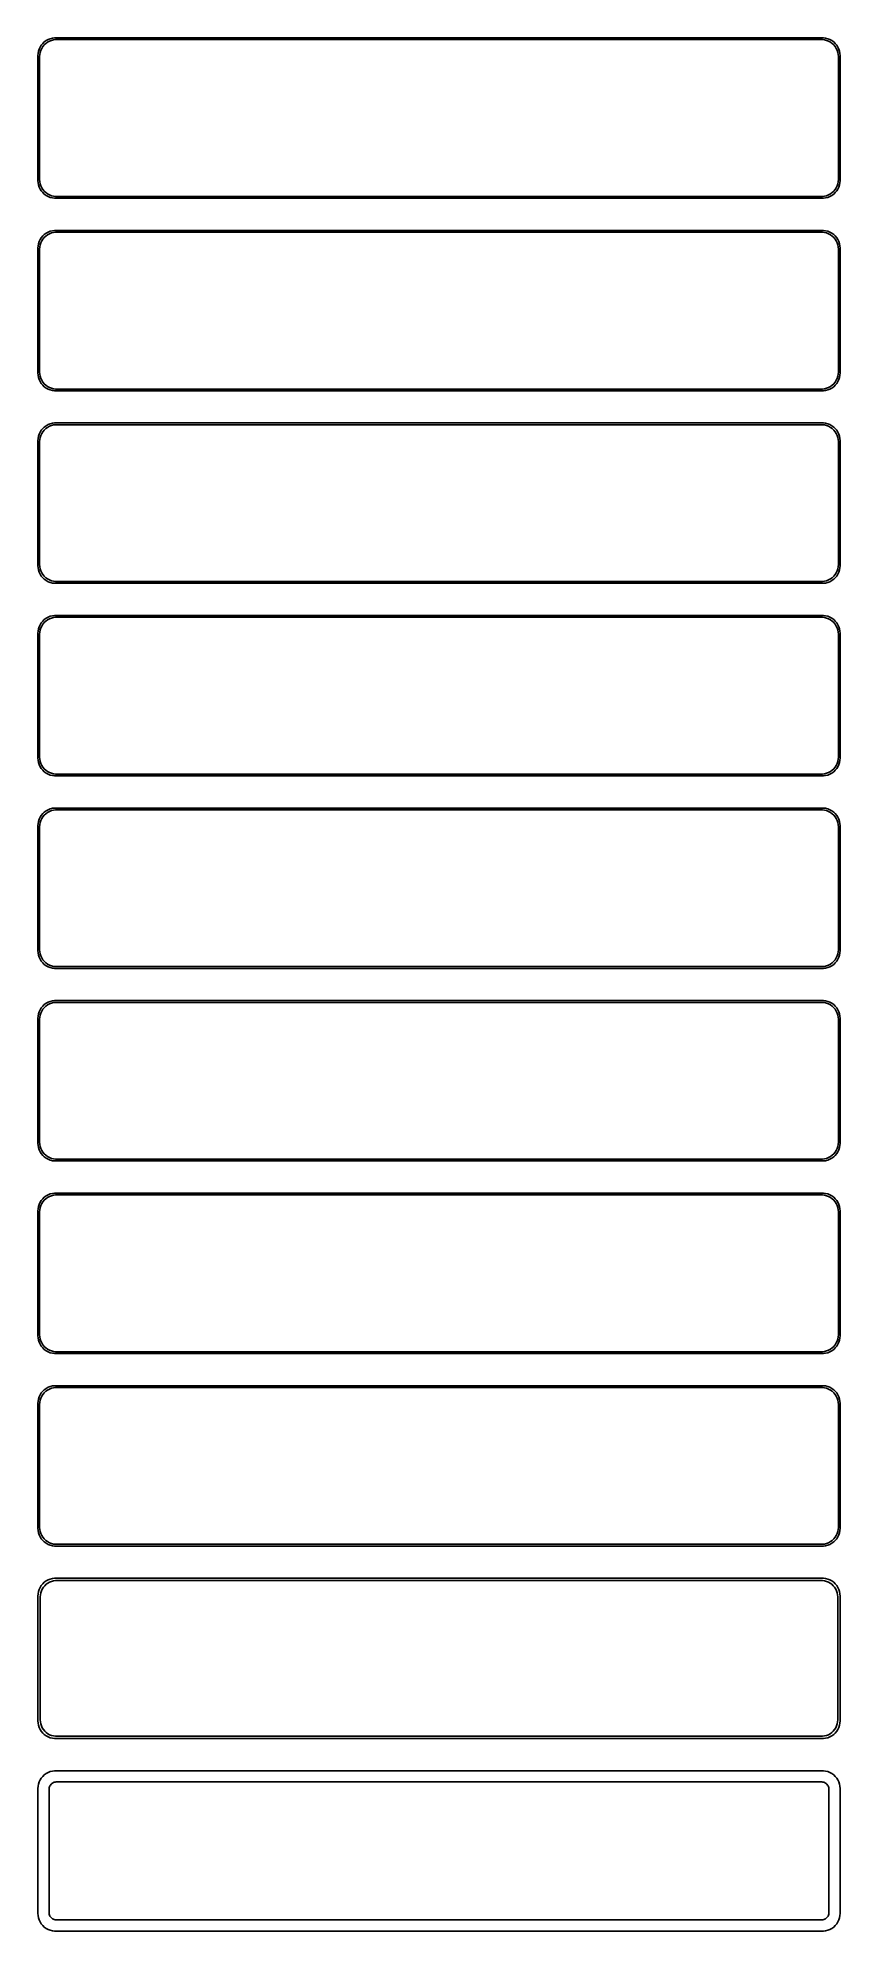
# Model space of a CAD drawing. Header units: metres. Extents: x -112 to 112, y 518 to 1048.
import ezdxf

# ---------------------------------------------------------------- set-up
doc = ezdxf.new("R2010")
doc.units = ezdxf.units.M

msp = doc.modelspace()

# ---------------------------------------------------------------- linework, layer by layer
for p, q in [((-111.545, 1046.44), (-111.882, 1045.91)), ((-111.145, 1046.92), (-111.545, 1046.44)), ((-111.412, 1045.54), (-111.093, 1046.04)), ((-110.687, 1047.35), (-111.145, 1046.92)), ((-111.093, 1046.04), (-110.713, 1046.5)), ((-110.713, 1046.5), (-110.278, 1046.91)), ((-110.179, 1047.72), (-110.687, 1047.35)), ((-110.278, 1046.91), (-109.795, 1047.26)), ((-109.629, 1048.02), (-110.179, 1047.72)), ((-109.795, 1047.26), (-109.272, 1047.55)), ((-109.045, 1048.26), (-109.629, 1048.02)), ((-109.272, 1047.55), (-108.718, 1047.77)), ((-108.437, 1048.41), (-109.045, 1048.26)), ((-108.718, 1047.77), (-108.14, 1047.92)), ((-107.814, 1048.49), (-108.437, 1048.41)), ((-108.14, 1047.92), (-107.548, 1047.99)), ((107.814, 1048.49), (-107.814, 1048.49)), ((-107.548, 1047.99), (107.548, 1047.99)), ((107.548, 1047.99), (108.14, 1047.92)), ((108.437, 1048.41), (107.814, 1048.49)), ((108.14, 1047.92), (108.718, 1047.77)), ((109.045, 1048.26), (108.437, 1048.41)), ((108.718, 1047.77), (109.272, 1047.55)), ((109.629, 1048.02), (109.045, 1048.26)), ((109.272, 1047.55), (109.795, 1047.26)), ((110.179, 1047.72), (109.629, 1048.02)), ((109.795, 1047.26), (110.278, 1046.91)), ((110.687, 1047.35), (110.179, 1047.72)), ((110.278, 1046.91), (110.713, 1046.5)), ((111.145, 1046.92), (110.687, 1047.35)), ((110.713, 1046.5), (111.093, 1046.04)), ((111.093, 1046.04), (111.412, 1045.54)), ((111.545, 1046.44), (111.145, 1046.92)), ((111.882, 1045.91), (111.545, 1046.44)), ((-112.461, 1044.13), (-112.5, 1043.5)), ((-112.5, 1043.5), (-112.5, 1008.5)), ((-112.343, 1044.74), (-112.461, 1044.13)), ((-112.149, 1045.34), (-112.343, 1044.74)), ((-111.882, 1045.91), (-112.149, 1045.34)), ((-112, 1043.25), (-111.963, 1043.85)), ((-112, 1008.75), (-112, 1043.25)), ((-111.963, 1043.85), (-111.851, 1044.43)), ((-111.851, 1044.43), (-111.666, 1045)), ((-111.666, 1045), (-111.412, 1045.54)), ((111.412, 1045.54), (111.666, 1045)), ((111.666, 1045), (111.851, 1044.43)), ((111.851, 1044.43), (111.963, 1043.85)), ((112.149, 1045.34), (111.882, 1045.91)), ((111.963, 1043.85), (112, 1043.25)), ((112, 1043.25), (112, 1008.75)), ((112.343, 1044.74), (112.149, 1045.34)), ((112.461, 1044.13), (112.343, 1044.74)), ((112.5, 1043.5), (112.461, 1044.13)), ((112.5, 1008.5), (112.5, 1043.5)), ((-112.5, 1008.5), (-112.461, 1007.87)), ((-112.461, 1007.87), (-112.343, 1007.26)), ((-112.343, 1007.26), (-112.149, 1006.66)), ((-112.149, 1006.66), (-111.882, 1006.09)), ((-111.963, 1008.15), (-112, 1008.75)), ((-111.851, 1007.57), (-111.963, 1008.15)), ((-111.882, 1006.09), (-111.545, 1005.56)), ((-111.666, 1007), (-111.851, 1007.57)), ((-111.412, 1006.46), (-111.666, 1007)), ((-111.545, 1005.56), (-111.145, 1005.08)), ((-111.093, 1005.96), (-111.412, 1006.46)), ((-111.145, 1005.08), (-110.687, 1004.65)), ((-110.713, 1005.5), (-111.093, 1005.96)), ((-110.278, 1005.09), (-110.713, 1005.5)), ((-110.687, 1004.65), (-110.179, 1004.28)), ((-109.795, 1004.74), (-110.278, 1005.09)), ((-110.179, 1004.28), (-109.629, 1003.98)), ((-109.272, 1004.45), (-109.795, 1004.74)), ((-109.629, 1003.98), (-109.045, 1003.74)), ((-108.718, 1004.23), (-109.272, 1004.45)), ((-109.045, 1003.74), (-108.437, 1003.59)), ((-108.14, 1004.08), (-108.718, 1004.23)), ((-108.437, 1003.59), (-107.814, 1003.51)), ((-107.548, 1004.01), (-108.14, 1004.08)), ((107.548, 1004.01), (-107.548, 1004.01)), ((108.14, 1004.08), (107.548, 1004.01)), ((107.814, 1003.51), (108.437, 1003.59)), ((108.718, 1004.23), (108.14, 1004.08)), ((108.437, 1003.59), (109.045, 1003.74)), ((109.272, 1004.45), (108.718, 1004.23)), ((109.045, 1003.74), (109.629, 1003.98)), ((109.795, 1004.74), (109.272, 1004.45)), ((109.629, 1003.98), (110.179, 1004.28)), ((110.278, 1005.09), (109.795, 1004.74)), ((110.179, 1004.28), (110.687, 1004.65)), ((110.713, 1005.5), (110.278, 1005.09)), ((110.687, 1004.65), (111.145, 1005.08)), ((111.093, 1005.96), (110.713, 1005.5)), ((111.412, 1006.46), (111.093, 1005.96)), ((111.145, 1005.08), (111.545, 1005.56)), ((111.666, 1007), (111.412, 1006.46)), ((111.545, 1005.56), (111.882, 1006.09)), ((111.851, 1007.57), (111.666, 1007)), ((111.963, 1008.15), (111.851, 1007.57)), ((111.882, 1006.09), (112.149, 1006.66)), ((112, 1008.75), (111.963, 1008.15)), ((112.149, 1006.66), (112.343, 1007.26)), ((112.343, 1007.26), (112.461, 1007.87)), ((112.461, 1007.87), (112.5, 1008.5)), ((-107.814, 1003.51), (107.814, 1003.51)), ((-110.687, 993.353), (-111.145, 992.923)), ((-110.179, 993.722), (-110.687, 993.353)), ((-110.278, 992.91), (-109.795, 993.261)), ((-109.629, 994.024), (-110.179, 993.722)), ((-109.795, 993.261), (-109.272, 993.548)), ((-109.045, 994.255), (-109.629, 994.024)), ((-109.272, 993.548), (-108.718, 993.768)), ((-108.437, 994.411), (-109.045, 994.255)), ((-108.718, 993.768), (-108.14, 993.916)), ((-107.814, 994.49), (-108.437, 994.411)), ((-108.14, 993.916), (-107.548, 993.991)), ((107.814, 994.49), (-107.814, 994.49)), ((-107.548, 993.991), (107.548, 993.991)), ((107.548, 993.991), (108.14, 993.916)), ((108.437, 994.411), (107.814, 994.49)), ((108.14, 993.916), (108.718, 993.768)), ((109.045, 994.255), (108.437, 994.411)), ((108.718, 993.768), (109.272, 993.548)), ((109.629, 994.024), (109.045, 994.255)), ((109.272, 993.548), (109.795, 993.261)), ((110.179, 993.722), (109.629, 994.024)), ((109.795, 993.261), (110.278, 992.91)), ((110.687, 993.353), (110.179, 993.722)), ((111.145, 992.923), (110.687, 993.353)), ((-112.461, 990.127), (-112.5, 989.5)), ((-112.5, 989.5), (-112.5, 954.5)), ((-112.343, 990.743), (-112.461, 990.127)), ((-112.149, 991.341), (-112.343, 990.743)), ((-111.882, 991.909), (-112.149, 991.341)), ((-112, 989.25), (-111.963, 989.845)), ((-112, 954.75), (-112, 989.25)), ((-111.963, 989.845), (-111.851, 990.431)), ((-111.545, 992.439), (-111.882, 991.909)), ((-111.851, 990.431), (-111.666, 990.999)), ((-111.666, 990.999), (-111.412, 991.538)), ((-111.145, 992.923), (-111.545, 992.439)), ((-111.412, 991.538), (-111.093, 992.042)), ((-111.093, 992.042), (-110.713, 992.502)), ((-110.713, 992.502), (-110.278, 992.91)), ((110.278, 992.91), (110.713, 992.502)), ((110.713, 992.502), (111.093, 992.042)), ((111.093, 992.042), (111.412, 991.538)), ((111.545, 992.439), (111.145, 992.923)), ((111.412, 991.538), (111.666, 990.999)), ((111.882, 991.909), (111.545, 992.439)), ((111.666, 990.999), (111.851, 990.431)), ((111.851, 990.431), (111.963, 989.845)), ((112.149, 991.341), (111.882, 991.909)), ((111.963, 989.845), (112, 989.25)), ((112, 989.25), (112, 954.75)), ((112.343, 990.743), (112.149, 991.341)), ((112.461, 990.127), (112.343, 990.743)), ((112.5, 989.5), (112.461, 990.127)), ((112.5, 954.5), (112.5, 989.5)), ((-112.5, 954.5), (-112.461, 953.873)), ((-112.461, 953.873), (-112.343, 953.257)), ((-112.343, 953.257), (-112.149, 952.659)), ((-112.149, 952.659), (-111.882, 952.091)), ((-111.963, 954.155), (-112, 954.75)), ((-111.851, 953.569), (-111.963, 954.155)), ((-111.882, 952.091), (-111.545, 951.561)), ((-111.666, 953.001), (-111.851, 953.569)), ((-111.412, 952.462), (-111.666, 953.001)), ((-111.545, 951.561), (-111.145, 951.077)), ((-111.093, 951.958), (-111.412, 952.462)), ((-111.145, 951.077), (-110.687, 950.647)), ((-110.713, 951.498), (-111.093, 951.958)), ((-110.278, 951.09), (-110.713, 951.498)), ((-110.687, 950.647), (-110.179, 950.278)), ((-109.795, 950.739), (-110.278, 951.09)), ((-109.272, 950.452), (-109.795, 950.739)), ((109.795, 950.739), (109.272, 950.452)), ((110.278, 951.09), (109.795, 950.739)), ((110.179, 950.278), (110.687, 950.647)), ((110.713, 951.498), (110.278, 951.09)), ((110.687, 950.647), (111.145, 951.077)), ((111.093, 951.958), (110.713, 951.498)), ((111.412, 952.462), (111.093, 951.958)), ((111.145, 951.077), (111.545, 951.561)), ((111.666, 953.001), (111.412, 952.462)), ((111.545, 951.561), (111.882, 952.091)), ((111.851, 953.569), (111.666, 953.001)), ((111.963, 954.155), (111.851, 953.569)), ((111.882, 952.091), (112.149, 952.659)), ((112, 954.75), (111.963, 954.155)), ((112.149, 952.659), (112.343, 953.257)), ((112.343, 953.257), (112.461, 953.873)), ((112.461, 953.873), (112.5, 954.5)), ((-110.179, 950.278), (-109.629, 949.976)), ((-109.629, 949.976), (-109.045, 949.745)), ((-108.718, 950.232), (-109.272, 950.452)), ((-109.045, 949.745), (-108.437, 949.589)), ((-108.14, 950.084), (-108.718, 950.232)), ((-108.437, 949.589), (-107.814, 949.51)), ((-107.548, 950.009), (-108.14, 950.084)), ((-107.814, 949.51), (107.814, 949.51)), ((107.548, 950.009), (-107.548, 950.009)), ((108.14, 950.084), (107.548, 950.009)), ((107.814, 949.51), (108.437, 949.589)), ((108.718, 950.232), (108.14, 950.084)), ((108.437, 949.589), (109.045, 949.745)), ((109.272, 950.452), (108.718, 950.232)), ((109.045, 949.745), (109.629, 949.976)), ((109.629, 949.976), (110.179, 950.278)), ((-109.629, 940.024), (-110.179, 939.722)), ((-109.045, 940.255), (-109.629, 940.024)), ((-108.437, 940.411), (-109.045, 940.255)), ((-108.718, 939.768), (-108.14, 939.916)), ((-107.814, 940.49), (-108.437, 940.411)), ((-108.14, 939.916), (-107.548, 939.991)), ((107.814, 940.49), (-107.814, 940.49)), ((-107.548, 939.991), (107.548, 939.991)), ((107.548, 939.991), (108.14, 939.916)), ((108.437, 940.411), (107.814, 940.49)), ((108.14, 939.916), (108.718, 939.768)), ((109.045, 940.255), (108.437, 940.411)), ((109.629, 940.024), (109.045, 940.255)), ((110.179, 939.722), (109.629, 940.024)), ((-112.461, 936.127), (-112.5, 935.5)), ((-112.5, 935.5), (-112.5, 900.5)), ((-112.343, 936.743), (-112.461, 936.127)), ((-112.149, 937.341), (-112.343, 936.743)), ((-111.882, 937.909), (-112.149, 937.341)), ((-112, 935.25), (-111.963, 935.845)), ((-112, 900.75), (-112, 935.25)), ((-111.963, 935.845), (-111.851, 936.431)), ((-111.545, 938.439), (-111.882, 937.909)), ((-111.851, 936.431), (-111.666, 936.999)), ((-111.666, 936.999), (-111.412, 937.538)), ((-111.145, 938.923), (-111.545, 938.439)), ((-111.412, 937.538), (-111.093, 938.042)), ((-110.687, 939.353), (-111.145, 938.923)), ((-111.093, 938.042), (-110.713, 938.502)), ((-110.713, 938.502), (-110.278, 938.91)), ((-110.179, 939.722), (-110.687, 939.353)), ((-110.278, 938.91), (-109.795, 939.261)), ((-109.795, 939.261), (-109.272, 939.548)), ((-109.272, 939.548), (-108.718, 939.768)), ((108.718, 939.768), (109.272, 939.548)), ((109.272, 939.548), (109.795, 939.261)), ((109.795, 939.261), (110.278, 938.91)), ((110.687, 939.353), (110.179, 939.722)), ((110.278, 938.91), (110.713, 938.502)), ((111.145, 938.923), (110.687, 939.353)), ((110.713, 938.502), (111.093, 938.042)), ((111.093, 938.042), (111.412, 937.538)), ((111.545, 938.439), (111.145, 938.923)), ((111.412, 937.538), (111.666, 936.999)), ((111.882, 937.909), (111.545, 938.439)), ((111.666, 936.999), (111.851, 936.431)), ((111.851, 936.431), (111.963, 935.845)), ((112.149, 937.341), (111.882, 937.909)), ((111.963, 935.845), (112, 935.25)), ((112, 935.25), (112, 900.75)), ((112.343, 936.743), (112.149, 937.341)), ((112.461, 936.127), (112.343, 936.743)), ((112.5, 935.5), (112.461, 936.127)), ((112.5, 900.5), (112.5, 935.5)), ((-112.5, 900.5), (-112.461, 899.873)), ((-112.461, 899.873), (-112.343, 899.257)), ((-112.343, 899.257), (-112.149, 898.659)), ((-112.149, 898.659), (-111.882, 898.091)), ((-111.963, 900.155), (-112, 900.75)), ((-111.851, 899.569), (-111.963, 900.155)), ((-111.882, 898.091), (-111.545, 897.561)), ((-111.666, 899.001), (-111.851, 899.569)), ((-111.412, 898.462), (-111.666, 899.001)), ((-111.545, 897.561), (-111.145, 897.077)), ((-111.093, 897.958), (-111.412, 898.462)), ((-110.713, 897.498), (-111.093, 897.958)), ((-110.278, 897.09), (-110.713, 897.498)), ((110.713, 897.498), (110.278, 897.09)), ((111.093, 897.958), (110.713, 897.498)), ((111.412, 898.462), (111.093, 897.958)), ((111.145, 897.077), (111.545, 897.561)), ((111.666, 899.001), (111.412, 898.462)), ((111.545, 897.561), (111.882, 898.091)), ((111.851, 899.569), (111.666, 899.001)), ((111.963, 900.155), (111.851, 899.569)), ((111.882, 898.091), (112.149, 898.659)), ((112, 900.75), (111.963, 900.155)), ((112.149, 898.659), (112.343, 899.257)), ((112.343, 899.257), (112.461, 899.873)), ((112.461, 899.873), (112.5, 900.5)), ((-111.145, 897.077), (-110.687, 896.647)), ((-110.687, 896.647), (-110.179, 896.278)), ((-109.795, 896.739), (-110.278, 897.09)), ((-110.179, 896.278), (-109.629, 895.976)), ((-109.272, 896.452), (-109.795, 896.739)), ((-109.629, 895.976), (-109.045, 895.745)), ((-108.718, 896.232), (-109.272, 896.452)), ((-109.045, 895.745), (-108.437, 895.589)), ((-108.14, 896.084), (-108.718, 896.232)), ((-108.437, 895.589), (-107.814, 895.51)), ((-107.548, 896.009), (-108.14, 896.084)), ((-107.814, 895.51), (107.814, 895.51)), ((107.548, 896.009), (-107.548, 896.009)), ((108.14, 896.084), (107.548, 896.009)), ((107.814, 895.51), (108.437, 895.589)), ((108.718, 896.232), (108.14, 896.084)), ((108.437, 895.589), (109.045, 895.745)), ((109.272, 896.452), (108.718, 896.232)), ((109.045, 895.745), (109.629, 895.976)), ((109.795, 896.739), (109.272, 896.452)), ((109.629, 895.976), (110.179, 896.278)), ((110.278, 897.09), (109.795, 896.739)), ((110.179, 896.278), (110.687, 896.647)), ((110.687, 896.647), (111.145, 897.077)), ((-112.461, 882.127), (-112.5, 881.5)), ((-112.5, 881.5), (-112.5, 846.5)), ((-112.343, 882.743), (-112.461, 882.127)), ((-112.149, 883.341), (-112.343, 882.743)), ((-111.882, 883.909), (-112.149, 883.341)), ((-112, 881.25), (-111.963, 881.845)), ((-111.963, 881.845), (-111.851, 882.431)), ((-111.545, 884.439), (-111.882, 883.909)), ((-111.851, 882.431), (-111.666, 882.999)), ((-111.666, 882.999), (-111.412, 883.538)), ((-111.145, 884.923), (-111.545, 884.439)), ((-111.412, 883.538), (-111.093, 884.042)), ((-110.687, 885.353), (-111.145, 884.923)), ((-111.093, 884.042), (-110.713, 884.502)), ((-110.713, 884.502), (-110.278, 884.91)), ((-110.179, 885.722), (-110.687, 885.353)), ((-110.278, 884.91), (-109.795, 885.261)), ((-109.629, 886.024), (-110.179, 885.722)), ((-109.795, 885.261), (-109.272, 885.548)), ((-109.045, 886.255), (-109.629, 886.024)), ((-109.272, 885.548), (-108.718, 885.768)), ((-108.437, 886.411), (-109.045, 886.255)), ((-108.718, 885.768), (-108.14, 885.916)), ((-107.814, 886.49), (-108.437, 886.411)), ((-108.14, 885.916), (-107.548, 885.991)), ((107.814, 886.49), (-107.814, 886.49)), ((-107.548, 885.991), (107.548, 885.991)), ((107.548, 885.991), (108.14, 885.916)), ((108.437, 886.411), (107.814, 886.49)), ((108.14, 885.916), (108.718, 885.768)), ((109.045, 886.255), (108.437, 886.411)), ((108.718, 885.768), (109.272, 885.548)), ((109.629, 886.024), (109.045, 886.255)), ((109.272, 885.548), (109.795, 885.261)), ((110.179, 885.722), (109.629, 886.024)), ((109.795, 885.261), (110.278, 884.91)), ((110.687, 885.353), (110.179, 885.722)), ((110.278, 884.91), (110.713, 884.502)), ((111.145, 884.923), (110.687, 885.353)), ((110.713, 884.502), (111.093, 884.042)), ((111.093, 884.042), (111.412, 883.538)), ((111.545, 884.439), (111.145, 884.923)), ((111.412, 883.538), (111.666, 882.999)), ((111.882, 883.909), (111.545, 884.439)), ((111.666, 882.999), (111.851, 882.431)), ((111.851, 882.431), (111.963, 881.845)), ((112.149, 883.341), (111.882, 883.909)), ((111.963, 881.845), (112, 881.25)), ((112.343, 882.743), (112.149, 883.341)), ((112.461, 882.127), (112.343, 882.743)), ((112.5, 881.5), (112.461, 882.127)), ((112.5, 846.5), (112.5, 881.5)), ((-112, 846.75), (-112, 881.25)), ((112, 881.25), (112, 846.75)), ((-112.5, 846.5), (-112.461, 845.873)), ((-112.461, 845.873), (-112.343, 845.257)), ((-112.343, 845.257), (-112.149, 844.659)), ((-112.149, 844.659), (-111.882, 844.091)), ((-111.963, 846.155), (-112, 846.75)), ((-111.851, 845.569), (-111.963, 846.155)), ((-111.666, 845.001), (-111.851, 845.569)), ((-111.412, 844.462), (-111.666, 845.001)), ((-111.093, 843.958), (-111.412, 844.462)), ((111.412, 844.462), (111.093, 843.958)), ((111.666, 845.001), (111.412, 844.462)), ((111.851, 845.569), (111.666, 845.001)), ((111.963, 846.155), (111.851, 845.569)), ((111.882, 844.091), (112.149, 844.659)), ((112, 846.75), (111.963, 846.155)), ((112.149, 844.659), (112.343, 845.257)), ((112.343, 845.257), (112.461, 845.873)), ((112.461, 845.873), (112.5, 846.5)), ((-111.882, 844.091), (-111.545, 843.561)), ((-111.545, 843.561), (-111.145, 843.077)), ((-111.145, 843.077), (-110.687, 842.647)), ((-110.713, 843.498), (-111.093, 843.958)), ((-110.278, 843.09), (-110.713, 843.498)), ((-110.687, 842.647), (-110.179, 842.278)), ((-109.795, 842.739), (-110.278, 843.09)), ((-110.179, 842.278), (-109.629, 841.976)), ((-109.272, 842.452), (-109.795, 842.739)), ((-109.629, 841.976), (-109.045, 841.745)), ((-108.718, 842.232), (-109.272, 842.452)), ((-109.045, 841.745), (-108.437, 841.589)), ((-108.14, 842.084), (-108.718, 842.232)), ((-108.437, 841.589), (-107.814, 841.51)), ((-107.548, 842.009), (-108.14, 842.084)), ((-107.814, 841.51), (107.814, 841.51)), ((107.548, 842.009), (-107.548, 842.009)), ((108.14, 842.084), (107.548, 842.009)), ((107.814, 841.51), (108.437, 841.589)), ((108.718, 842.232), (108.14, 842.084)), ((108.437, 841.589), (109.045, 841.745)), ((109.272, 842.452), (108.718, 842.232)), ((109.045, 841.745), (109.629, 841.976)), ((109.795, 842.739), (109.272, 842.452)), ((109.629, 841.976), (110.179, 842.278)), ((110.278, 843.09), (109.795, 842.739)), ((110.179, 842.278), (110.687, 842.647)), ((110.713, 843.498), (110.278, 843.09)), ((110.687, 842.647), (111.145, 843.077)), ((111.093, 843.958), (110.713, 843.498)), ((111.145, 843.077), (111.545, 843.561)), ((111.545, 843.561), (111.882, 844.091)), ((-112.343, 828.743), (-112.461, 828.127)), ((-112.149, 829.341), (-112.343, 828.743)), ((-111.882, 829.909), (-112.149, 829.341)), ((-111.963, 827.845), (-111.851, 828.431)), ((-111.545, 830.439), (-111.882, 829.909)), ((-111.851, 828.431), (-111.666, 828.999)), ((-111.666, 828.999), (-111.412, 829.538)), ((-111.145, 830.923), (-111.545, 830.439)), ((-111.412, 829.538), (-111.093, 830.042)), ((-110.687, 831.353), (-111.145, 830.923)), ((-111.093, 830.042), (-110.713, 830.502)), ((-110.713, 830.502), (-110.278, 830.91)), ((-110.179, 831.722), (-110.687, 831.353)), ((-110.278, 830.91), (-109.795, 831.261)), ((-109.629, 832.024), (-110.179, 831.722)), ((-109.795, 831.261), (-109.272, 831.548)), ((-109.045, 832.255), (-109.629, 832.024)), ((-109.272, 831.548), (-108.718, 831.768)), ((-108.437, 832.411), (-109.045, 832.255)), ((-108.718, 831.768), (-108.14, 831.916)), ((-107.814, 832.49), (-108.437, 832.411)), ((-108.14, 831.916), (-107.548, 831.991)), ((107.814, 832.49), (-107.814, 832.49)), ((-107.548, 831.991), (107.548, 831.991)), ((107.548, 831.991), (108.14, 831.916)), ((108.437, 832.411), (107.814, 832.49)), ((108.14, 831.916), (108.718, 831.768)), ((109.045, 832.255), (108.437, 832.411)), ((108.718, 831.768), (109.272, 831.548)), ((109.629, 832.024), (109.045, 832.255)), ((109.272, 831.548), (109.795, 831.261)), ((110.179, 831.722), (109.629, 832.024)), ((109.795, 831.261), (110.278, 830.91)), ((110.687, 831.353), (110.179, 831.722)), ((110.278, 830.91), (110.713, 830.502)), ((111.145, 830.923), (110.687, 831.353)), ((110.713, 830.502), (111.093, 830.042)), ((111.093, 830.042), (111.412, 829.538)), ((111.545, 830.439), (111.145, 830.923)), ((111.412, 829.538), (111.666, 828.999)), ((111.882, 829.909), (111.545, 830.439)), ((111.666, 828.999), (111.851, 828.431)), ((111.851, 828.431), (111.963, 827.845)), ((112.149, 829.341), (111.882, 829.909)), ((112.343, 828.743), (112.149, 829.341)), ((112.461, 828.127), (112.343, 828.743)), ((-112.461, 828.127), (-112.5, 827.5)), ((-112.5, 827.5), (-112.5, 792.5)), ((-112, 827.25), (-111.963, 827.845)), ((-112, 792.75), (-112, 827.25)), ((111.963, 827.845), (112, 827.25)), ((112, 827.25), (112, 792.75)), ((112.5, 827.5), (112.461, 828.127)), ((112.5, 792.5), (112.5, 827.5)), ((-112.5, 792.5), (-112.461, 791.873)), ((-112.461, 791.873), (-112.343, 791.257)), ((-112.343, 791.257), (-112.149, 790.659)), ((-111.963, 792.155), (-112, 792.75)), ((-111.851, 791.569), (-111.963, 792.155)), ((-111.666, 791.001), (-111.851, 791.569)), ((111.851, 791.569), (111.666, 791.001)), ((111.963, 792.155), (111.851, 791.569)), ((112, 792.75), (111.963, 792.155)), ((112.149, 790.659), (112.343, 791.257)), ((112.343, 791.257), (112.461, 791.873)), ((112.461, 791.873), (112.5, 792.5)), ((-112.149, 790.659), (-111.882, 790.091)), ((-111.882, 790.091), (-111.545, 789.561)), ((-111.412, 790.462), (-111.666, 791.001)), ((-111.545, 789.561), (-111.145, 789.077)), ((-111.093, 789.958), (-111.412, 790.462)), ((-111.145, 789.077), (-110.687, 788.647)), ((-110.713, 789.498), (-111.093, 789.958)), ((-110.278, 789.09), (-110.713, 789.498)), ((-110.687, 788.647), (-110.179, 788.278)), ((-109.795, 788.739), (-110.278, 789.09)), ((-110.179, 788.278), (-109.629, 787.976)), ((-109.272, 788.452), (-109.795, 788.739)), ((-109.629, 787.976), (-109.045, 787.745)), ((-108.718, 788.232), (-109.272, 788.452)), ((-109.045, 787.745), (-108.437, 787.589)), ((-108.14, 788.084), (-108.718, 788.232)), ((-108.437, 787.589), (-107.814, 787.51)), ((-107.548, 788.009), (-108.14, 788.084)), ((-107.814, 787.51), (107.814, 787.51)), ((107.548, 788.009), (-107.548, 788.009)), ((108.14, 788.084), (107.548, 788.009)), ((107.814, 787.51), (108.437, 787.589)), ((108.718, 788.232), (108.14, 788.084)), ((108.437, 787.589), (109.045, 787.745)), ((109.272, 788.452), (108.718, 788.232)), ((109.045, 787.745), (109.629, 787.976)), ((109.795, 788.739), (109.272, 788.452)), ((109.629, 787.976), (110.179, 788.278)), ((110.278, 789.09), (109.795, 788.739)), ((110.179, 788.278), (110.687, 788.647)), ((110.713, 789.498), (110.278, 789.09)), ((110.687, 788.647), (111.145, 789.077)), ((111.093, 789.958), (110.713, 789.498)), ((111.412, 790.462), (111.093, 789.958)), ((111.145, 789.077), (111.545, 789.561)), ((111.666, 791.001), (111.412, 790.462)), ((111.545, 789.561), (111.882, 790.091)), ((111.882, 790.091), (112.149, 790.659)), ((-112.149, 775.341), (-112.343, 774.743)), ((-111.882, 775.909), (-112.149, 775.341)), ((-111.545, 776.439), (-111.882, 775.909)), ((-111.666, 774.999), (-111.412, 775.538)), ((-111.145, 776.923), (-111.545, 776.439)), ((-111.412, 775.538), (-111.093, 776.042)), ((-110.687, 777.353), (-111.145, 776.923)), ((-111.093, 776.042), (-110.713, 776.502)), ((-110.713, 776.502), (-110.278, 776.91)), ((-110.179, 777.722), (-110.687, 777.353)), ((-110.278, 776.91), (-109.795, 777.261)), ((-109.629, 778.024), (-110.179, 777.722)), ((-109.795, 777.261), (-109.272, 777.548)), ((-109.045, 778.255), (-109.629, 778.024)), ((-109.272, 777.548), (-108.718, 777.768)), ((-108.437, 778.411), (-109.045, 778.255)), ((-108.718, 777.768), (-108.14, 777.916)), ((-107.814, 778.49), (-108.437, 778.411)), ((-108.14, 777.916), (-107.548, 777.991)), ((107.814, 778.49), (-107.814, 778.49)), ((-107.548, 777.991), (107.548, 777.991)), ((107.548, 777.991), (108.14, 777.916)), ((108.437, 778.411), (107.814, 778.49)), ((108.14, 777.916), (108.718, 777.768)), ((109.045, 778.255), (108.437, 778.411)), ((108.718, 777.768), (109.272, 777.548)), ((109.629, 778.024), (109.045, 778.255)), ((109.272, 777.548), (109.795, 777.261)), ((110.179, 777.722), (109.629, 778.024)), ((109.795, 777.261), (110.278, 776.91)), ((110.687, 777.353), (110.179, 777.722)), ((110.278, 776.91), (110.713, 776.502)), ((111.145, 776.923), (110.687, 777.353)), ((110.713, 776.502), (111.093, 776.042)), ((111.093, 776.042), (111.412, 775.538)), ((111.545, 776.439), (111.145, 776.923)), ((111.412, 775.538), (111.666, 774.999)), ((111.882, 775.909), (111.545, 776.439)), ((112.149, 775.341), (111.882, 775.909)), ((112.343, 774.743), (112.149, 775.341)), ((-112.461, 774.127), (-112.5, 773.5)), ((-112.5, 773.5), (-112.5, 738.5)), ((-112.343, 774.743), (-112.461, 774.127)), ((-112, 773.25), (-111.963, 773.845)), ((-112, 738.75), (-112, 773.25)), ((-111.963, 773.845), (-111.851, 774.431)), ((-111.851, 774.431), (-111.666, 774.999)), ((111.666, 774.999), (111.851, 774.431)), ((111.851, 774.431), (111.963, 773.845)), ((111.963, 773.845), (112, 773.25)), ((112, 773.25), (112, 738.75)), ((112.461, 774.127), (112.343, 774.743)), ((112.5, 773.5), (112.461, 774.127)), ((112.5, 738.5), (112.5, 773.5)), ((-112.5, 738.5), (-112.461, 737.873)), ((-111.963, 738.155), (-112, 738.75)), ((-111.851, 737.569), (-111.963, 738.155)), ((111.963, 738.155), (111.851, 737.569)), ((112, 738.75), (111.963, 738.155)), ((112.461, 737.873), (112.5, 738.5)), ((-112.461, 737.873), (-112.343, 737.257)), ((-112.343, 737.257), (-112.149, 736.659)), ((-112.149, 736.659), (-111.882, 736.091)), ((-111.882, 736.091), (-111.545, 735.561)), ((-111.666, 737.001), (-111.851, 737.569)), ((-111.412, 736.462), (-111.666, 737.001)), ((-111.545, 735.561), (-111.145, 735.077)), ((-111.093, 735.958), (-111.412, 736.462)), ((-111.145, 735.077), (-110.687, 734.647)), ((-110.713, 735.498), (-111.093, 735.958)), ((-110.278, 735.09), (-110.713, 735.498)), ((-110.687, 734.647), (-110.179, 734.278)), ((-109.795, 734.739), (-110.278, 735.09)), ((-110.179, 734.278), (-109.629, 733.976)), ((-109.272, 734.452), (-109.795, 734.739)), ((-109.629, 733.976), (-109.045, 733.745)), ((-108.718, 734.232), (-109.272, 734.452)), ((-109.045, 733.745), (-108.437, 733.589)), ((-108.14, 734.084), (-108.718, 734.232)), ((-108.437, 733.589), (-107.814, 733.51)), ((-107.548, 734.009), (-108.14, 734.084)), ((-107.814, 733.51), (107.814, 733.51)), ((107.548, 734.009), (-107.548, 734.009)), ((108.14, 734.084), (107.548, 734.009)), ((107.814, 733.51), (108.437, 733.589)), ((108.718, 734.232), (108.14, 734.084)), ((108.437, 733.589), (109.045, 733.745)), ((109.272, 734.452), (108.718, 734.232)), ((109.045, 733.745), (109.629, 733.976)), ((109.795, 734.739), (109.272, 734.452)), ((109.629, 733.976), (110.179, 734.278)), ((110.278, 735.09), (109.795, 734.739)), ((110.179, 734.278), (110.687, 734.647)), ((110.713, 735.498), (110.278, 735.09)), ((110.687, 734.647), (111.145, 735.077)), ((111.093, 735.958), (110.713, 735.498)), ((111.412, 736.462), (111.093, 735.958)), ((111.145, 735.077), (111.545, 735.561)), ((111.666, 737.001), (111.412, 736.462)), ((111.545, 735.561), (111.882, 736.091)), ((111.851, 737.569), (111.666, 737.001)), ((111.882, 736.091), (112.149, 736.659)), ((112.149, 736.659), (112.343, 737.257)), ((112.343, 737.257), (112.461, 737.873)), ((-111.545, 722.439), (-111.882, 721.909)), ((-111.145, 722.923), (-111.545, 722.439)), ((-110.687, 723.353), (-111.145, 722.923)), ((-111.093, 722.042), (-110.713, 722.502)), ((-110.713, 722.502), (-110.278, 722.91)), ((-110.179, 723.722), (-110.687, 723.353)), ((-110.278, 722.91), (-109.795, 723.261)), ((-109.629, 724.024), (-110.179, 723.722)), ((-109.795, 723.261), (-109.272, 723.548)), ((-109.045, 724.255), (-109.629, 724.024)), ((-109.272, 723.548), (-108.718, 723.768)), ((-108.437, 724.411), (-109.045, 724.255)), ((-108.718, 723.768), (-108.14, 723.916)), ((-107.814, 724.49), (-108.437, 724.411)), ((-108.14, 723.916), (-107.548, 723.991)), ((107.814, 724.49), (-107.814, 724.49)), ((-107.548, 723.991), (107.548, 723.991)), ((107.548, 723.991), (108.14, 723.916)), ((108.437, 724.411), (107.814, 724.49)), ((108.14, 723.916), (108.718, 723.768)), ((109.045, 724.255), (108.437, 724.411)), ((108.718, 723.768), (109.272, 723.548)), ((109.629, 724.024), (109.045, 724.255)), ((109.272, 723.548), (109.795, 723.261)), ((110.179, 723.722), (109.629, 724.024)), ((109.795, 723.261), (110.278, 722.91)), ((110.687, 723.353), (110.179, 723.722)), ((110.278, 722.91), (110.713, 722.502)), ((111.145, 722.923), (110.687, 723.353)), ((110.713, 722.502), (111.093, 722.042)), ((111.545, 722.439), (111.145, 722.923)), ((111.882, 721.909), (111.545, 722.439)), ((-112.461, 720.127), (-112.5, 719.5)), ((-112.5, 719.5), (-112.5, 684.5)), ((-112.343, 720.743), (-112.461, 720.127)), ((-112.149, 721.341), (-112.343, 720.743)), ((-111.882, 721.909), (-112.149, 721.341)), ((-112, 719.25), (-111.963, 719.845)), ((-112, 684.75), (-112, 719.25)), ((-111.963, 719.845), (-111.851, 720.431)), ((-111.851, 720.431), (-111.666, 720.999)), ((-111.666, 720.999), (-111.412, 721.538)), ((-111.412, 721.538), (-111.093, 722.042)), ((111.093, 722.042), (111.412, 721.538)), ((111.412, 721.538), (111.666, 720.999)), ((111.666, 720.999), (111.851, 720.431)), ((111.851, 720.431), (111.963, 719.845)), ((112.149, 721.341), (111.882, 721.909)), ((111.963, 719.845), (112, 719.25)), ((112, 719.25), (112, 684.75)), ((112.343, 720.743), (112.149, 721.341)), ((112.461, 720.127), (112.343, 720.743)), ((112.5, 719.5), (112.461, 720.127)), ((112.5, 684.5), (112.5, 719.5)), ((-112.5, 684.5), (-112.461, 683.873)), ((-112.461, 683.873), (-112.343, 683.257)), ((-112.343, 683.257), (-112.149, 682.659)), ((-112.149, 682.659), (-111.882, 682.091)), ((-111.963, 684.155), (-112, 684.75)), ((-111.851, 683.569), (-111.963, 684.155)), ((-111.882, 682.091), (-111.545, 681.561)), ((-111.666, 683.001), (-111.851, 683.569)), ((-111.412, 682.462), (-111.666, 683.001)), ((-111.545, 681.561), (-111.145, 681.077)), ((-111.093, 681.958), (-111.412, 682.462)), ((-111.145, 681.077), (-110.687, 680.647)), ((-110.713, 681.498), (-111.093, 681.958)), ((-110.278, 681.09), (-110.713, 681.498)), ((-110.687, 680.647), (-110.179, 680.278)), ((-109.795, 680.739), (-110.278, 681.09)), ((-110.179, 680.278), (-109.629, 679.976)), ((-109.272, 680.452), (-109.795, 680.739)), ((-109.629, 679.976), (-109.045, 679.745)), ((-108.718, 680.232), (-109.272, 680.452)), ((-109.045, 679.745), (-108.437, 679.589)), ((-108.14, 680.084), (-108.718, 680.232)), ((-107.548, 680.009), (-108.14, 680.084)), ((107.548, 680.009), (-107.548, 680.009)), ((108.14, 680.084), (107.548, 680.009)), ((108.718, 680.232), (108.14, 680.084)), ((108.437, 679.589), (109.045, 679.745)), ((109.272, 680.452), (108.718, 680.232)), ((109.045, 679.745), (109.629, 679.976)), ((109.795, 680.739), (109.272, 680.452)), ((109.629, 679.976), (110.179, 680.278)), ((110.278, 681.09), (109.795, 680.739)), ((110.179, 680.278), (110.687, 680.647)), ((110.713, 681.498), (110.278, 681.09)), ((110.687, 680.647), (111.145, 681.077)), ((111.093, 681.958), (110.713, 681.498)), ((111.412, 682.462), (111.093, 681.958)), ((111.145, 681.077), (111.545, 681.561)), ((111.666, 683.001), (111.412, 682.462)), ((111.545, 681.561), (111.882, 682.091)), ((111.851, 683.569), (111.666, 683.001)), ((111.963, 684.155), (111.851, 683.569)), ((111.882, 682.091), (112.149, 682.659)), ((112, 684.75), (111.963, 684.155)), ((112.149, 682.659), (112.343, 683.257)), ((112.343, 683.257), (112.461, 683.873)), ((112.461, 683.873), (112.5, 684.5)), ((-108.437, 679.589), (-107.814, 679.51)), ((-107.814, 679.51), (107.814, 679.51)), ((107.814, 679.51), (108.437, 679.589)), ((-110.687, 669.353), (-111.145, 668.923)), ((-110.179, 669.722), (-110.687, 669.353)), ((-110.278, 668.91), (-109.795, 669.261)), ((-109.629, 670.024), (-110.179, 669.722)), ((-109.795, 669.261), (-109.272, 669.548)), ((-109.045, 670.255), (-109.629, 670.024)), ((-109.272, 669.548), (-108.718, 669.768)), ((-108.437, 670.411), (-109.045, 670.255)), ((-108.718, 669.768), (-108.14, 669.916)), ((-107.814, 670.49), (-108.437, 670.411)), ((-108.14, 669.916), (-107.548, 669.991)), ((107.814, 670.49), (-107.814, 670.49)), ((-107.548, 669.991), (107.548, 669.991)), ((107.548, 669.991), (108.14, 669.916)), ((108.437, 670.411), (107.814, 670.49)), ((108.14, 669.916), (108.718, 669.768)), ((109.045, 670.255), (108.437, 670.411)), ((108.718, 669.768), (109.272, 669.548)), ((109.629, 670.024), (109.045, 670.255)), ((109.272, 669.548), (109.795, 669.261)), ((110.179, 669.722), (109.629, 670.024)), ((109.795, 669.261), (110.278, 668.91)), ((110.687, 669.353), (110.179, 669.722)), ((111.145, 668.923), (110.687, 669.353)), ((-112.461, 666.127), (-112.5, 665.5)), ((-112.5, 665.5), (-112.5, 630.5)), ((-112.343, 666.743), (-112.461, 666.127)), ((-112.149, 667.341), (-112.343, 666.743)), ((-111.882, 667.909), (-112.149, 667.341)), ((-112, 665.25), (-111.963, 665.845)), ((-112, 630.75), (-112, 665.25)), ((-111.963, 665.845), (-111.851, 666.431)), ((-111.545, 668.439), (-111.882, 667.909)), ((-111.851, 666.431), (-111.666, 666.999)), ((-111.666, 666.999), (-111.412, 667.538)), ((-111.145, 668.923), (-111.545, 668.439)), ((-111.412, 667.538), (-111.093, 668.042)), ((-111.093, 668.042), (-110.713, 668.502)), ((-110.713, 668.502), (-110.278, 668.91)), ((110.278, 668.91), (110.713, 668.502)), ((110.713, 668.502), (111.093, 668.042)), ((111.093, 668.042), (111.412, 667.538)), ((111.545, 668.439), (111.145, 668.923)), ((111.412, 667.538), (111.666, 666.999)), ((111.882, 667.909), (111.545, 668.439)), ((111.666, 666.999), (111.851, 666.431)), ((111.851, 666.431), (111.963, 665.845)), ((112.149, 667.341), (111.882, 667.909)), ((111.963, 665.845), (112, 665.25)), ((112, 665.25), (112, 630.75)), ((112.343, 666.743), (112.149, 667.341)), ((112.461, 666.127), (112.343, 666.743)), ((112.5, 665.5), (112.461, 666.127)), ((112.5, 630.5), (112.5, 665.5)), ((-112.5, 630.5), (-112.461, 629.873)), ((-112.461, 629.873), (-112.343, 629.257)), ((-112.343, 629.257), (-112.149, 628.659)), ((-112.149, 628.659), (-111.882, 628.091)), ((-111.963, 630.155), (-112, 630.75)), ((-111.851, 629.569), (-111.963, 630.155)), ((-111.882, 628.091), (-111.545, 627.561)), ((-111.666, 629.001), (-111.851, 629.569)), ((-111.412, 628.462), (-111.666, 629.001)), ((-111.545, 627.561), (-111.145, 627.077)), ((-111.093, 627.958), (-111.412, 628.462)), ((-111.145, 627.077), (-110.687, 626.647)), ((-110.713, 627.498), (-111.093, 627.958)), ((-110.278, 627.09), (-110.713, 627.498)), ((-110.687, 626.647), (-110.179, 626.278)), ((-109.795, 626.739), (-110.278, 627.09)), ((-109.272, 626.452), (-109.795, 626.739)), ((109.795, 626.739), (109.272, 626.452)), ((110.278, 627.09), (109.795, 626.739)), ((110.179, 626.278), (110.687, 626.647)), ((110.713, 627.498), (110.278, 627.09)), ((110.687, 626.647), (111.145, 627.077)), ((111.093, 627.958), (110.713, 627.498)), ((111.412, 628.462), (111.093, 627.958)), ((111.145, 627.077), (111.545, 627.561)), ((111.666, 629.001), (111.412, 628.462)), ((111.545, 627.561), (111.882, 628.091)), ((111.851, 629.569), (111.666, 629.001)), ((111.963, 630.155), (111.851, 629.569)), ((111.882, 628.091), (112.149, 628.659)), ((112, 630.75), (111.963, 630.155)), ((112.149, 628.659), (112.343, 629.257)), ((112.343, 629.257), (112.461, 629.873)), ((112.461, 629.873), (112.5, 630.5)), ((-110.179, 626.278), (-109.629, 625.976)), ((-109.629, 625.976), (-109.045, 625.745)), ((-108.718, 626.232), (-109.272, 626.452)), ((-109.045, 625.745), (-108.437, 625.589)), ((-108.14, 626.084), (-108.718, 626.232)), ((-108.437, 625.589), (-107.814, 625.51)), ((-107.548, 626.009), (-108.14, 626.084)), ((-107.814, 625.51), (107.814, 625.51)), ((107.548, 626.009), (-107.548, 626.009)), ((108.14, 626.084), (107.548, 626.009)), ((107.814, 625.51), (108.437, 625.589)), ((108.718, 626.232), (108.14, 626.084)), ((108.437, 625.589), (109.045, 625.745)), ((109.272, 626.452), (108.718, 626.232)), ((109.045, 625.745), (109.629, 625.976)), ((109.629, 625.976), (110.179, 626.278)), ((-109.629, 616.024), (-110.179, 615.722)), ((-109.045, 616.255), (-109.629, 616.024)), ((-108.437, 616.411), (-109.045, 616.255)), ((-107.814, 616.49), (-108.437, 616.411)), ((107.814, 616.49), (-107.814, 616.49)), ((108.437, 616.411), (107.814, 616.49)), ((109.045, 616.255), (108.437, 616.411)), ((109.629, 616.024), (109.045, 616.255)), ((110.179, 615.722), (109.629, 616.024)), ((-112.461, 612.127), (-112.5, 611.5)), ((-112.5, 611.5), (-112.5, 576.5)), ((-112.343, 612.743), (-112.461, 612.127)), ((-112.149, 613.341), (-112.343, 612.743)), ((-111.882, 613.909), (-112.149, 613.341)), ((-111.545, 614.439), (-111.882, 613.909)), ((-111.828, 611.25), (-111.792, 611.824)), ((-111.828, 576.75), (-111.828, 611.25)), ((-111.792, 611.824), (-111.685, 612.389)), ((-111.685, 612.389), (-111.507, 612.935)), ((-111.145, 614.923), (-111.545, 614.439)), ((-111.507, 612.935), (-111.262, 613.456)), ((-111.262, 613.456), (-110.954, 613.941)), ((-110.687, 615.353), (-111.145, 614.923)), ((-110.954, 613.941), (-110.588, 614.384)), ((-110.179, 615.722), (-110.687, 615.353)), ((-110.588, 614.384), (-110.168, 614.778)), ((-110.168, 614.778), (-109.703, 615.116)), ((-109.703, 615.116), (-109.199, 615.393)), ((-109.199, 615.393), (-108.665, 615.604)), ((-108.665, 615.604), (-108.108, 615.747)), ((-108.108, 615.747), (-107.537, 615.819)), ((-107.537, 615.819), (107.537, 615.819)), ((107.537, 615.819), (108.108, 615.747)), ((108.108, 615.747), (108.665, 615.604)), ((108.665, 615.604), (109.199, 615.393)), ((109.199, 615.393), (109.703, 615.116)), ((109.703, 615.116), (110.168, 614.778)), ((110.168, 614.778), (110.588, 614.384)), ((110.687, 615.353), (110.179, 615.722)), ((110.588, 614.384), (110.954, 613.941)), ((111.145, 614.923), (110.687, 615.353)), ((110.954, 613.941), (111.262, 613.456)), ((111.545, 614.439), (111.145, 614.923)), ((111.262, 613.456), (111.507, 612.935)), ((111.507, 612.935), (111.685, 612.389)), ((111.882, 613.909), (111.545, 614.439)), ((111.685, 612.389), (111.792, 611.824)), ((111.792, 611.824), (111.828, 611.25)), ((111.828, 611.25), (111.828, 576.75)), ((112.149, 613.341), (111.882, 613.909)), ((112.343, 612.743), (112.149, 613.341)), ((112.461, 612.127), (112.343, 612.743)), ((112.5, 611.5), (112.461, 612.127)), ((112.5, 576.5), (112.5, 611.5)), ((-112.5, 576.5), (-112.461, 575.873)), ((-112.461, 575.873), (-112.343, 575.257)), ((-112.343, 575.257), (-112.149, 574.659)), ((-112.149, 574.659), (-111.882, 574.091)), ((-111.882, 574.091), (-111.545, 573.561)), ((-111.792, 576.176), (-111.828, 576.75)), ((-111.685, 575.611), (-111.792, 576.176)), ((-111.507, 575.065), (-111.685, 575.611)), ((-111.545, 573.561), (-111.145, 573.077)), ((-111.262, 574.544), (-111.507, 575.065)), ((-110.954, 574.059), (-111.262, 574.544)), ((-110.588, 573.616), (-110.954, 574.059)), ((-110.168, 573.222), (-110.588, 573.616)), ((110.588, 573.616), (110.168, 573.222)), ((110.954, 574.059), (110.588, 573.616)), ((111.262, 574.544), (110.954, 574.059)), ((111.145, 573.077), (111.545, 573.561)), ((111.507, 575.065), (111.262, 574.544)), ((111.685, 575.611), (111.507, 575.065)), ((111.545, 573.561), (111.882, 574.091)), ((111.792, 576.176), (111.685, 575.611)), ((111.828, 576.75), (111.792, 576.176)), ((111.882, 574.091), (112.149, 574.659)), ((112.149, 574.659), (112.343, 575.257)), ((112.343, 575.257), (112.461, 575.873)), ((112.461, 575.873), (112.5, 576.5)), ((-111.145, 573.077), (-110.687, 572.647)), ((-110.687, 572.647), (-110.179, 572.278)), ((-110.179, 572.278), (-109.629, 571.976)), ((-109.703, 572.884), (-110.168, 573.222)), ((-109.199, 572.607), (-109.703, 572.884)), ((-109.629, 571.976), (-109.045, 571.745)), ((-108.665, 572.396), (-109.199, 572.607)), ((-109.045, 571.745), (-108.437, 571.589)), ((-108.108, 572.253), (-108.665, 572.396)), ((-108.437, 571.589), (-107.814, 571.51)), ((-107.537, 572.181), (-108.108, 572.253)), ((-107.814, 571.51), (107.814, 571.51)), ((107.537, 572.181), (-107.537, 572.181)), ((108.108, 572.253), (107.537, 572.181)), ((107.814, 571.51), (108.437, 571.589)), ((108.665, 572.396), (108.108, 572.253)), ((108.437, 571.589), (109.045, 571.745)), ((109.199, 572.607), (108.665, 572.396)), ((109.045, 571.745), (109.629, 571.976)), ((109.703, 572.884), (109.199, 572.607)), ((109.629, 571.976), (110.179, 572.278)), ((110.168, 573.222), (109.703, 572.884)), ((110.179, 572.278), (110.687, 572.647)), ((110.687, 572.647), (111.145, 573.077)), ((-112.461, 558.127), (-112.5, 557.5)), ((-112.343, 558.743), (-112.461, 558.127)), ((-112.149, 559.341), (-112.343, 558.743)), ((-111.882, 559.909), (-112.149, 559.341)), ((-111.545, 560.439), (-111.882, 559.909)), ((-111.145, 560.923), (-111.545, 560.439)), ((-110.687, 561.353), (-111.145, 560.923)), ((-110.179, 561.722), (-110.687, 561.353)), ((-109.629, 562.024), (-110.179, 561.722)), ((-109.045, 562.255), (-109.629, 562.024)), ((-109.343, 557.514), (-109.293, 557.775)), ((-109.293, 557.775), (-109.211, 558.027)), ((-109.211, 558.027), (-109.099, 558.266)), ((-109.099, 558.266), (-108.957, 558.49)), ((-108.437, 562.411), (-109.045, 562.255)), ((-108.957, 558.49), (-108.788, 558.694)), ((-108.788, 558.694), (-108.595, 558.875)), ((-108.595, 558.875), (-108.38, 559.031)), ((-107.814, 562.49), (-108.437, 562.411)), ((-108.38, 559.031), (-108.148, 559.159)), ((-108.148, 559.159), (-107.902, 559.256)), ((-107.902, 559.256), (-107.645, 559.322)), ((107.814, 562.49), (-107.814, 562.49)), ((-107.645, 559.322), (-107.382, 559.355)), ((-107.382, 559.355), (107.382, 559.355)), ((107.382, 559.355), (107.645, 559.322)), ((107.645, 559.322), (107.902, 559.256)), ((108.437, 562.411), (107.814, 562.49)), ((107.902, 559.256), (108.148, 559.159)), ((108.148, 559.159), (108.38, 559.031)), ((108.38, 559.031), (108.595, 558.875)), ((109.045, 562.255), (108.437, 562.411)), ((108.595, 558.875), (108.788, 558.694)), ((108.788, 558.694), (108.957, 558.49)), ((108.957, 558.49), (109.099, 558.266)), ((109.629, 562.024), (109.045, 562.255)), ((109.099, 558.266), (109.211, 558.027)), ((109.211, 558.027), (109.293, 557.775)), ((109.293, 557.775), (109.343, 557.514)), ((110.179, 561.722), (109.629, 562.024)), ((110.687, 561.353), (110.179, 561.722)), ((111.145, 560.923), (110.687, 561.353)), ((111.545, 560.439), (111.145, 560.923)), ((111.882, 559.909), (111.545, 560.439)), ((112.149, 559.341), (111.882, 559.909)), ((112.343, 558.743), (112.149, 559.341)), ((112.461, 558.127), (112.343, 558.743)), ((112.5, 557.5), (112.461, 558.127)), ((-112.5, 557.5), (-112.5, 522.5)), ((-109.36, 557.25), (-109.343, 557.514)), ((-109.36, 522.75), (-109.36, 557.25)), ((109.343, 557.514), (109.36, 557.25)), ((109.36, 557.25), (109.36, 522.75)), ((112.5, 522.5), (112.5, 557.5)), ((-112.5, 522.5), (-112.461, 521.873)), ((-112.461, 521.873), (-112.343, 521.257)), ((-112.343, 521.257), (-112.149, 520.659)), ((-112.149, 520.659), (-111.882, 520.091)), ((-109.343, 522.486), (-109.36, 522.75)), ((-109.293, 522.225), (-109.343, 522.486)), ((-109.211, 521.973), (-109.293, 522.225)), ((-109.099, 521.734), (-109.211, 521.973)), ((-108.957, 521.51), (-109.099, 521.734)), ((-108.788, 521.306), (-108.957, 521.51)), ((-108.595, 521.125), (-108.788, 521.306)), ((-108.38, 520.969), (-108.595, 521.125)), ((-108.148, 520.841), (-108.38, 520.969)), ((-107.902, 520.744), (-108.148, 520.841)), ((-107.645, 520.678), (-107.902, 520.744)), ((-107.382, 520.645), (-107.645, 520.678)), ((107.382, 520.645), (-107.382, 520.645)), ((107.645, 520.678), (107.382, 520.645)), ((107.902, 520.744), (107.645, 520.678)), ((108.148, 520.841), (107.902, 520.744)), ((108.38, 520.969), (108.148, 520.841)), ((108.595, 521.125), (108.38, 520.969)), ((108.788, 521.306), (108.595, 521.125)), ((108.957, 521.51), (108.788, 521.306)), ((109.099, 521.734), (108.957, 521.51)), ((109.211, 521.973), (109.099, 521.734)), ((109.293, 522.225), (109.211, 521.973)), ((109.343, 522.486), (109.293, 522.225)), ((109.36, 522.75), (109.343, 522.486)), ((111.882, 520.091), (112.149, 520.659)), ((112.149, 520.659), (112.343, 521.257)), ((112.343, 521.257), (112.461, 521.873)), ((112.461, 521.873), (112.5, 522.5)), ((-111.882, 520.091), (-111.545, 519.561)), ((-111.545, 519.561), (-111.145, 519.077)), ((-111.145, 519.077), (-110.687, 518.647)), ((-110.687, 518.647), (-110.179, 518.278)), ((-110.179, 518.278), (-109.629, 517.976)), ((-109.629, 517.976), (-109.045, 517.745)), ((-109.045, 517.745), (-108.437, 517.589)), ((-108.437, 517.589), (-107.814, 517.51)), ((-107.814, 517.51), (107.814, 517.51)), ((107.814, 517.51), (108.437, 517.589)), ((108.437, 517.589), (109.045, 517.745)), ((109.045, 517.745), (109.629, 517.976)), ((109.629, 517.976), (110.179, 518.278)), ((110.179, 518.278), (110.687, 518.647)), ((110.687, 518.647), (111.145, 519.077)), ((111.145, 519.077), (111.545, 519.561)), ((111.545, 519.561), (111.882, 520.091))]:
    msp.add_line(p, q)

doc.saveas('drawing.dxf')
